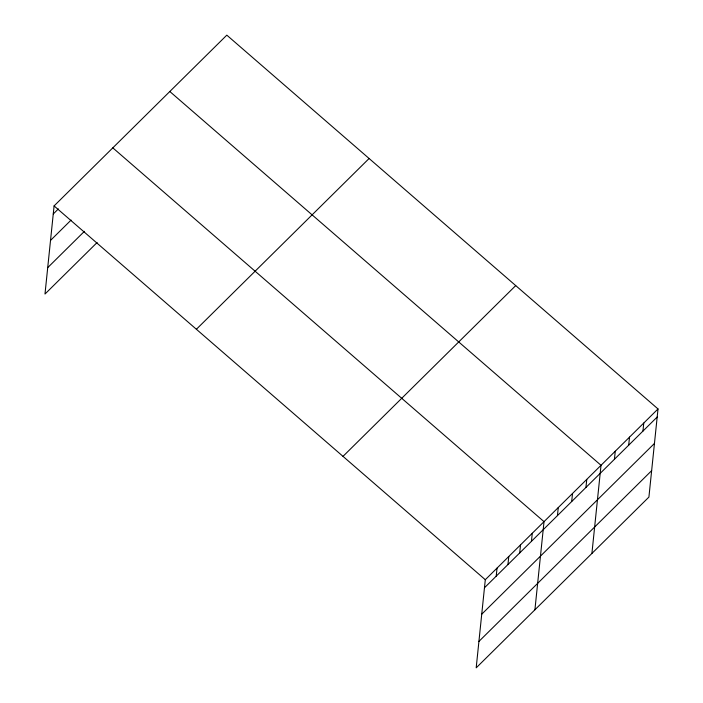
<?xml version="1.0" encoding="UTF-8"?>
<svg xmlns="http://www.w3.org/2000/svg" width="703" height="703" viewBox="0 0 703 703"><rect width="100%" height="100%" fill="white"/><g stroke="black" fill="none" stroke-linecap="round" stroke-linejoin="round"><path stroke-width="1.05" d="M658.017 408.953L485.298 579.711L476.186 667.85L648.913 497.083L658.017 408.953L226.814 35.15L54.087 205.917L44.983 294.047L97.102 242.526M496.213 576.17L497.039 568.103M507.953 564.562L508.787 556.486M519.702 552.945L520.528 544.878M531.442 541.336L532.276 533.269M534.913 609.791L544.025 521.652L112.814 147.858M557.435 515.633L558.27 507.566M571.688 501.547L572.523 493.48M585.933 487.46L586.768 479.393M591.908 553.437L601.021 465.298L169.81 91.504M614.431 459.279L615.266 451.212M628.684 445.192L629.519 437.125M642.937 431.106L643.763 423.039M53.261 213.984L58.393 208.905M50.528 240.408L71.082 220.083M47.716 267.632L84.413 231.34M196.392 329.268L369.11 158.5M343.002 456.361L515.721 285.594M484.464 587.778L657.182 417.02M481.731 614.202L654.449 443.444M478.919 641.426L651.637 470.667M54.087 205.917L485.298 579.711"/></g></svg>
